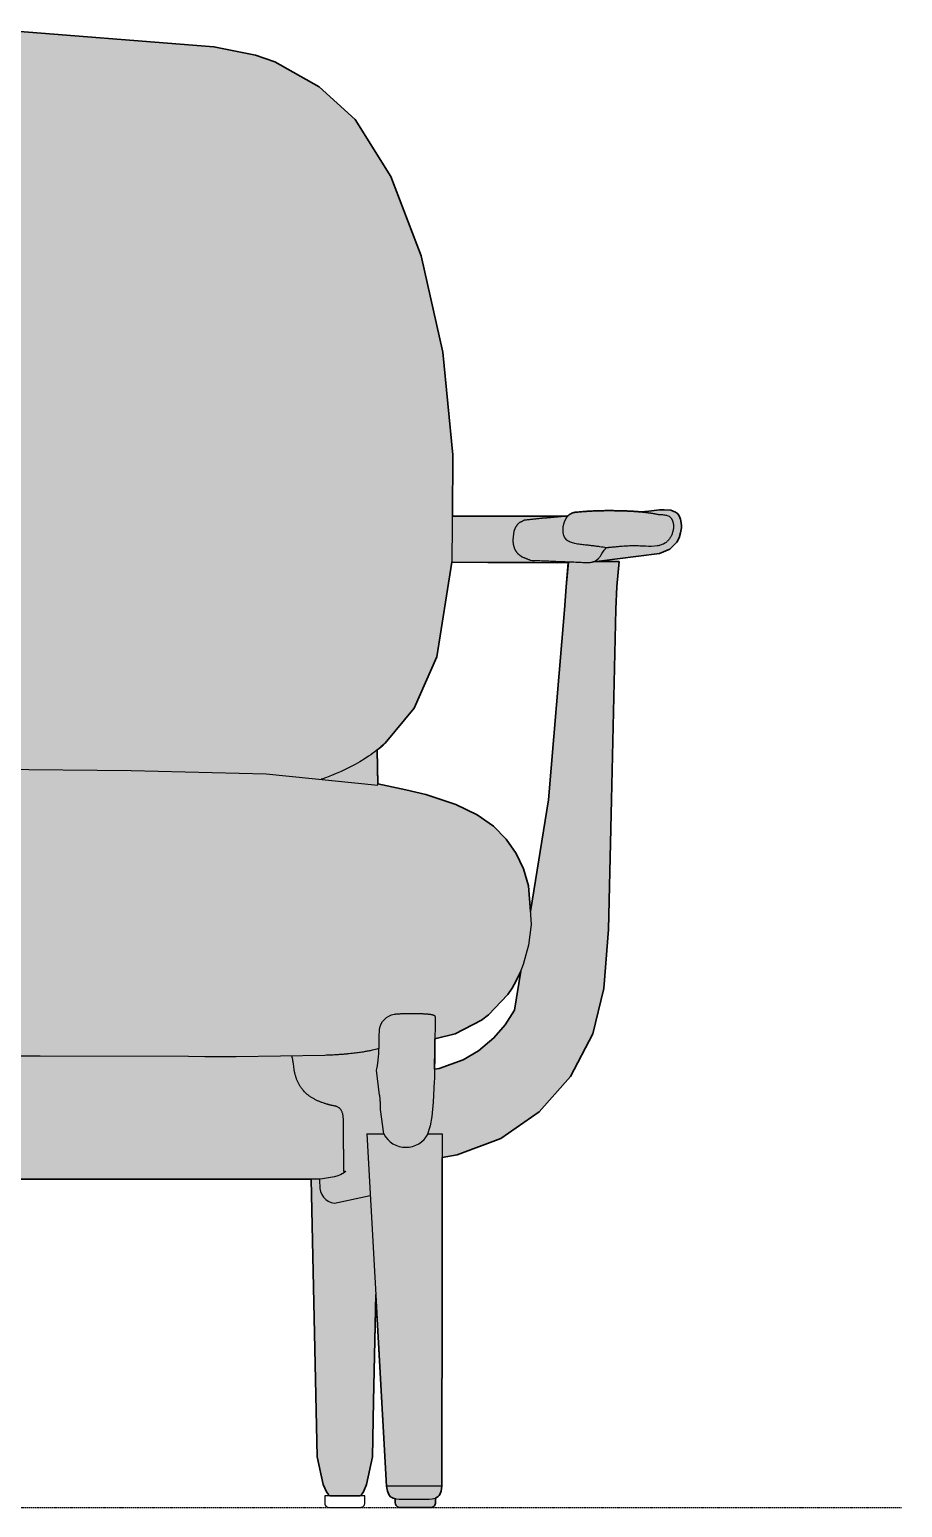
# Model space of a CAD drawing. Header units: millimetres. Extents: x 0 to 2534, y -1316 to 829.
# Drawn here: x 490 to 979, y 0 to 829 of the extents above; entities that cross this region are included whole.
import ezdxf

# ---------------------------------------------------------------- set-up
doc = ezdxf.new("R2010")
doc.units = ezdxf.units.MM
doc.linetypes.add('Dots', pattern=[1, 0, -1])
doc.layers.add('Blocks', color=7, linetype='Continuous')
doc.layers.add('Blocks$Fill', color=7, linetype='Continuous', true_color=0xffffff)
for name, color, linetype, lineweight, true_color in [('Blocks$Inner', 7, 'Continuous', 25, 0x007f00), ('Blocks$Outline', 7, 'Continuous', 35, 0xff3f3f), ('Groud', 7, 'Dots', 25, 0x243775)]:
    doc.layers.add(name, color=color, linetype=linetype, lineweight=lineweight, true_color=true_color)

# ---------------------------------------------------------------- blocks, each defined once
blk = doc.blocks.new('Fred Front')
at = {"layer": 'Blocks$Fill'}
h = blk.add_hatch(color=256, dxfattribs=at)
h.paths.add_polyline_path([(-124.25, 590.84), (-129.96, 648.33), (-142.15, 702.54), (-159.21, 747.09), (-179.12, 778.93), (-199.29, 797.28), (-224.16, 811.41), (-234.98, 815.16), (-258.33, 819.86), (-381.39, 829.49), (-504.45, 819.86), (-527.8, 815.16), (-538.63, 811.41), (-563.49, 797.28), (-583.66, 778.93), (-603.57, 747.09), (-620.64, 702.54), (-632.83, 648.33), (-638.53, 590.84), (-638.21, 556.34), (-701.71, 556.33), (-702.98, 556.47), (-703.02, 556.53), (-704.05, 557.44), (-705.17, 558.06), (-706.25, 558.39), (-706.73, 558.49), (-706.93, 558.52), (-707.21, 558.56), (-711.47, 558.95), (-715.9, 559.23), (-721.31, 559.43), (-726.33, 559.48), (-731.84, 559.41), (-739.21, 559.12), (-743.2, 558.84), (-743.71, 558.8), (-754.46, 559.83), (-756.94, 560), (-760.74, 559.73), (-763.44, 558.68), (-764.52, 557.77), (-765.01, 557.17), (-765.45, 556.47), (-765.85, 555.65), (-766.18, 554.71), (-766.45, 553.65), (-766.62, 552.47), (-766.7, 551.2), (-766.67, 549.87), (-766.25, 547), (-765.38, 544.25), (-764.1, 541.76), (-760.27, 537.9), (-754.39, 535.48), (-719.14, 530.93), (-717.42, 530.73), (-731.71, 530.84), (-730.56, 516.82), (-729.99, 504.12), (-725.76, 324.31), (-723.18, 291.34), (-717.03, 265.81), (-704.54, 241.8), (-686.84, 221.95), (-665.39, 207.09), (-640.81, 197.85), (-632.49, 196.37), (-632.31, 11.98), (-631.85, 9.07), (-631.13, 7.27), (-630.71, 6.67), (-630.22, 6.15), (-629.69, 5.73), (-628.7, 5.23), (-628.71, 2.2), (-628.62, 1.76), (-628.43, 1.29), (-628.15, 0.86), (-627.81, 0.51), (-627.43, 0.25), (-626.97, 0.07), (-626.27, -0.02), (-608.47, 0.02), (-607.74, 0.12), (-607.32, 0.32), (-606.95, 0.6), (-606.63, 0.98), (-606.38, 1.41), (-606.23, 1.83), (-606.12, 2.6), (-606.17, 4.86), (-606.17, 4.86), (-606.17, 4.86), (-606.17, 4.86), (-606.17, 4.86), (-606.17, 4.86), (-606.17, 4.86), (-606.17, 4.86), (-606.17, 4.86), (-606.17, 4.86), (-606.17, 4.86), (-606.17, 4.86), (-606.17, 4.86), (-606.17, 4.86), (-606.17, 4.86), (-606.17, 4.86), (-606.17, 4.86), (-606.17, 4.86), (-606.17, 4.86), (-606.17, 4.86), (-606.17, 4.86), (-606.17, 4.86), (-606.17, 4.86), (-606.17, 4.86), (-606.17, 4.86), (-606.17, 4.86), (-606.17, 4.86), (-606.17, 4.86), (-606.17, 4.86), (-606.17, 4.86), (-606.17, 4.86), (-606.17, 4.86), (-606.17, 4.86), (-606.17, 4.86), (-606.17, 4.86), (-606.17, 4.86), (-606.17, 4.86), (-606.17, 4.86), (-606.17, 4.86), (-606.17, 4.86), (-606.17, 4.86), (-606.17, 4.86), (-606.17, 4.86), (-606.17, 4.86), (-606.17, 4.86), (-606.17, 4.86), (-606.17, 4.86), (-606.17, 4.86), (-606.17, 4.86), (-606.18, 4.86), (-606.18, 4.86), (-606.18, 4.86), (-606.18, 4.86), (-606.19, 4.87), (-606.19, 4.87), (-606.21, 4.87), (-606.24, 4.87), (-606.29, 4.87), (-604.98, 5.2), (-603.92, 5.73), (-603.39, 6.15), (-602.89, 6.67), (-602.47, 7.27), (-601.75, 9.07), (-601.29, 11.98), (-595.25, 119.21), (-593.44, 28.3), (-590.02, 12.94), (-588.24, 8.76), (-587.32, 7.37), (-586.41, 6.48), (-584.2, 6.48), (-579.5, 6.48), (-569.38, 6.48), (-568.45, 7.36), (-567.52, 8.74), (-565.75, 12.84), (-562.35, 28.34), (-558.97, 184.23), (-203.82, 184.23), (-200.43, 28.34), (-197.03, 12.84), (-195.26, 8.74), (-194.33, 7.36), (-193.41, 6.48), (-178.58, 6.48), (-176.37, 6.48), (-175.46, 7.37), (-174.54, 8.76), (-172.76, 12.94), (-169.34, 28.3), (-168.83, 59.68), (-167.53, 119.19), (-161.49, 11.98), (-161.03, 9.06), (-160.31, 7.27), (-159.89, 6.67), (-159.4, 6.15), (-158.86, 5.72), (-157.8, 5.19), (-156.51, 4.87), (-156.57, 4.87), (-156.59, 4.87), (-156.6, 4.87), (-156.6, 4.86), (-156.6, 4.86), (-156.61, 4.86), (-156.61, 4.86), (-156.61, 4.86), (-156.61, 4.86), (-156.61, 4.86), (-156.61, 4.86), (-156.61, 4.86), (-156.61, 4.86), (-156.61, 4.86), (-156.61, 4.86), (-156.61, 4.86), (-156.61, 4.86), (-156.61, 4.86), (-156.61, 4.86), (-156.61, 4.86), (-156.61, 4.86), (-156.61, 4.86), (-156.61, 4.86), (-156.61, 4.86), (-156.61, 4.86), (-156.61, 4.86), (-156.61, 4.86), (-156.61, 4.86), (-156.61, 4.86), (-156.61, 4.86), (-156.61, 4.86), (-156.61, 4.86), (-156.61, 4.86), (-156.61, 4.86), (-156.61, 4.86), (-156.61, 4.86), (-156.61, 4.86), (-156.61, 4.86), (-156.61, 4.86), (-156.61, 4.86), (-156.61, 4.86), (-156.61, 4.86), (-156.61, 4.86), (-156.61, 4.86), (-156.61, 4.86), (-156.61, 4.86), (-156.61, 4.86), (-156.61, 4.86), (-156.61, 4.86), (-156.61, 4.86), (-156.61, 4.86), (-156.61, 4.86), (-156.61, 4.86), (-156.61, 4.86), (-156.61, 4.86), (-156.61, 4.86), (-156.67, 2.6), (-156.56, 1.83), (-156.4, 1.41), (-156.15, 0.98), (-155.83, 0.6), (-155.46, 0.32), (-155.04, 0.12), (-154.31, 0.02), (-136.51, -0.02), (-135.81, 0.07), (-135.35, 0.25), (-134.97, 0.51), (-134.63, 0.86), (-134.35, 1.29), (-134.16, 1.76), (-134.07, 2.2), (-134.06, 3.78), (-134.08, 5.23), (-133.09, 5.73), (-132.56, 6.15), (-132.07, 6.67), (-131.65, 7.27), (-130.93, 9.06), (-130.47, 11.98), (-130.3, 196.37), (-121.98, 197.85), (-97.39, 207.09), (-75.94, 221.95), (-58.24, 241.8), (-45.75, 265.81), (-39.6, 291.34), (-37.03, 324.31), (-35.3, 397.17), (-32.23, 516.82), (-31.07, 530.84), (-45.36, 530.73), (-8.39, 535.48), (-2.51, 537.9), (1.32, 541.76), (2.6, 544.25), (3.47, 547), (3.89, 549.87), (3.92, 551.2), (3.84, 552.47), (3.66, 553.65), (3.4, 554.71), (3.07, 555.65), (2.67, 556.47), (2.22, 557.17), (1.74, 557.77), (0.66, 558.68), (-2.04, 559.73), (-5.84, 560), (-8.33, 559.83), (-14.31, 559.17), (-19.07, 558.8), (-19.58, 558.84), (-25.59, 559.23), (-31.88, 559.43), (-41.47, 559.43), (-46.88, 559.23), (-51.31, 558.95), (-55.58, 558.56), (-55.6, 558.56), (-56.06, 558.49), (-56.53, 558.39), (-57.61, 558.06), (-58.74, 557.44), (-59.76, 556.53), (-59.85, 556.41), (-60.75, 556.33), (-124.58, 556.34)], flags=0)
h.paths.add_polyline_path([(-162.23, 428.99), (-145.97, 448.6), (-133.32, 477.42), (-124.94, 530.56), (-65.54, 530.19), (-59.56, 530.42), (-70.71, 397.22), (-80.85, 334.44), (-81.86, 348.8), (-84.63, 358.36), (-88.78, 367.11), (-94.36, 375.1), (-101.54, 382.33), (-110.71, 388.81), (-122.72, 394.6), (-139.56, 400.09), (-150.79, 402.83), (-166.37, 406.12), (-166.75, 425.16), (-164.57, 426.94), (-162.45, 428.79)], flags=0)
h.paths.add_polyline_path([(-86.25, 301.05), (-89.78, 279.18), (-94.97, 270.87), (-101.35, 263.65), (-110.02, 256.29), (-118.47, 251.23), (-132.07, 246.35), (-134.6, 245.93), (-134.39, 263.08), (-123.07, 265.84), (-108.2, 273.55), (-104.27, 276.51), (-93.54, 287.89), (-91.13, 291.48), (-88.84, 295.47), (-86.69, 299.92)], flags=0)
h.paths.add_polyline_path([(-654.57, 273.54), (-639.71, 265.84), (-628.39, 263.08), (-628.18, 245.93), (-630.71, 246.35), (-644.32, 251.23), (-652.76, 256.29), (-661.43, 263.65), (-667.81, 270.87), (-673.01, 279.18), (-676.53, 301.05), (-676.09, 299.92), (-673.95, 295.47), (-671.66, 291.48), (-669.24, 287.89), (-658.51, 276.51)], flags=0)
h.paths.add_polyline_path([(-637.84, 530.57), (-629.46, 477.42), (-616.81, 448.6), (-600.56, 428.99), (-600.34, 428.79), (-598.22, 426.94), (-596.03, 425.16), (-596.41, 406.12), (-623.22, 400.09), (-640.06, 394.6), (-652.07, 388.81), (-661.24, 382.33), (-668.42, 375.1), (-674.01, 367.11), (-678.15, 358.36), (-680.93, 348.8), (-681.93, 334.44), (-692.07, 397.22), (-701.09, 503.86), (-703.22, 530.42), (-697.24, 530.19), (-684.53, 530.29)], flags=0)
at = {"layer": 'Blocks$Inner'}
for p, q in [((-124.25, 590.84), (-124.81, 531.4)), ((-124.81, 531.4), (-133.32, 477.42)), ((-133.32, 477.42), (-145.97, 448.6)), ((-145.97, 448.6), (-162.24, 428.97)), ((-166.36, 405.49), (-166.75, 425.16)), ((-163.1, 209.66), (-164.83, 223.42)), ((-130.28, 209.66), (-130.47, 11.98))]:
    blk.add_line(p, q, dxfattribs=at)
for points in [[(-638.53, 590.84), (-632.83, 648.33), (-620.64, 702.54), (-603.57, 747.09), (-583.66, 778.93), (-563.49, 797.28), (-538.63, 811.41), (-527.8, 815.16), (-504.45, 819.86), (-381.39, 829.49), (-258.33, 819.86), (-234.98, 815.16), (-224.16, 811.41), (-199.29, 797.28), (-179.12, 778.93), (-159.21, 747.09), (-142.15, 702.54), (-129.96, 648.33), (-124.25, 590.84)], [(-45.91, 530.67), (-43.64, 530.93), (-8.39, 535.48), (-2.51, 537.9), (1.32, 541.76), (2.6, 544.25), (3.47, 547), (3.89, 549.87), (3.92, 551.2), (3.84, 552.47), (3.66, 553.65), (3.4, 554.71), (3.07, 555.65), (2.67, 556.47), (2.22, 557.17), (1.74, 557.77), (0.66, 558.68), (-2.04, 559.73), (-5.84, 560), (-8.33, 559.83), (-14.31, 559.17), (-19.07, 558.8)], [(-130.3, 196.37), (-121.98, 197.85), (-97.39, 207.09), (-75.94, 221.95), (-58.24, 241.8), (-45.75, 265.81), (-39.6, 291.34), (-37.03, 324.31), (-35.3, 397.17), (-32.79, 504.12), (-32.23, 516.82), (-31.07, 530.84)], [(-59.56, 530.42), (-65.54, 530.19), (-78.26, 530.29), (-91.33, 530.35), (-104.77, 530.41), (-124.94, 530.56)], [(-59.53, 530.76), (-60.73, 516.61), (-61.69, 503.86), (-70.71, 397.22), (-80.85, 334.44)], [(-31.07, 530.84), (-31.71, 530.84), (-33.84, 530.84), (-37.23, 530.84), (-41.77, 530.84), (-45.74, 530.72)], [(-596.42, 405.44), (-533.68, 411.81), (-457.95, 413.67), (-381.39, 414.29), (-304.83, 413.67), (-229.1, 411.81), (-166.36, 405.44)], [(-166.37, 406.12), (-150.79, 402.83), (-139.56, 400.09), (-122.72, 394.6), (-110.71, 388.81), (-101.54, 382.33), (-94.36, 375.1), (-88.78, 367.11), (-84.63, 358.36), (-81.86, 348.8), (-80.35, 327.24), (-81.83, 315.65), (-84.78, 304.81), (-86.69, 299.92), (-88.84, 295.47), (-91.13, 291.48), (-93.54, 287.89), (-104.27, 276.51), (-108.2, 273.55)], [(-86.25, 301.05), (-89.78, 279.18), (-94.97, 270.87), (-101.35, 263.65), (-110.02, 256.29), (-118.47, 251.23), (-132.07, 246.35), (-134.6, 245.93)], [(-134.33, 275.41), (-134.41, 257.84), (-134.69, 240.4), (-134.72, 239.3), (-135.3, 227.54), (-136.13, 219.32), (-137.03, 214.11), (-138.65, 208.96)], [(-165.5, 231.45), (-167.15, 245.47), (-167, 246.08), (-166.65, 247.84), (-166.64, 247.91), (-166.2, 250.94), (-165.89, 254.69), (-165.81, 256.17), (-165.71, 258.6), (-165.64, 260.93), (-165.58, 264.08), (-165.52, 268.3)], [(-108.2, 273.55), (-123.07, 265.84), (-134.39, 263.08)], [(-196.11, 253.72), (-245.81, 252.95), (-260.66, 252.97), (-261.55, 252.97), (-263.55, 252.98), (-272.57, 253.01), (-355.81, 253.24), (-381.39, 253.21), (-406.97, 253.24), (-490.21, 253.01), (-499.23, 252.98), (-501.24, 252.97), (-502.12, 252.97), (-516.97, 252.95), (-566.68, 253.72)], [(-172.63, 209.66), (-161.49, 11.98), (-161.03, 9.06), (-160.31, 7.27), (-159.89, 6.67), (-159.4, 6.15), (-158.86, 5.72), (-157.8, 5.19), (-156.08, 4.76), (-154.35, 4.57), (-137.61, 4.57), (-135.88, 4.76), (-134.15, 5.19), (-133.09, 5.73), (-132.56, 6.15), (-132.07, 6.67), (-131.65, 7.27), (-130.93, 9.06), (-130.47, 11.98)], [(-199.18, 184.23), (-381.39, 184.23), (-563.61, 184.23)], [(-203.82, 184.24), (-200.43, 28.34)], [(-185.03, 187.92), (-187.32, 186.72), (-187.89, 186.49), (-188.79, 186.15), (-190.67, 185.52), (-197.47, 184.43), (-199.18, 184.24)], [(-190.78, 170.7), (-170.67, 174.97)], [(-176.37, 6.48), (-175.46, 7.37), (-174.54, 8.76), (-172.76, 12.94), (-169.34, 28.3), (-168.83, 59.68), (-167.52, 119.5)], [(-193.41, 6.48), (-194.33, 7.36), (-195.26, 8.74), (-197.03, 12.84), (-200.43, 28.34)], [(-196.23, 6.48), (-196.09, 1.66), (-195.87, 1.19), (-195.56, 0.77), (-195.18, 0.44), (-194.77, 0.21), (-194.33, 0.08), (-193.55, 0.01), (-176.36, 0.01), (-175.74, 0.05), (-175.19, 0.19), (-174.79, 0.4), (-174.42, 0.7), (-174.11, 1.08), (-173.86, 1.54), (-173.71, 2.03), (-173.63, 3.13), (-173.68, 6.48)], [(-156.61, 4.86), (-156.67, 2.6), (-156.56, 1.83), (-156.4, 1.41), (-156.15, 0.98), (-155.83, 0.6), (-155.46, 0.32), (-155.04, 0.12), (-154.31, 0.02), (-136.51, -0.02)], [(-136.76, -0.03), (-136.51, -0.02), (-135.81, 0.07), (-135.35, 0.25), (-134.97, 0.51), (-134.63, 0.86), (-134.35, 1.29), (-134.16, 1.76), (-134.07, 2.2), (-134.06, 3.78), (-134.08, 5.23)]]:
    blk.add_lwpolyline(points, dxfattribs=at)
at = {"layer": 'Blocks$Inner', "extrusion": (0, 0, -1)}
for centre, radius, start, end in [((155.45, 266.77), 10.19, 8.61111, 79.76734), ((185.34, 188.6), 0.737, 168.49898, 240.96189)]:
    blk.add_arc(centre, radius, start, end, dxfattribs=at)
at = {"layer": 'Blocks$Inner'}
for centre, radius, start, end in [((-150.68, 216.12), 14, 207.48536, 332.51464), ((-189.41, 180.24), 9.63, 176.67038, 261.8061)]:
    blk.add_arc(centre, radius, start, end, dxfattribs=at)
for points, knots in [([(-124.61, 556.34), (-122.32, 556.33), (-118.14, 556.33), (-111.35, 556.33), (-103.74, 556.33), (-96.89, 556.33), (-88.66, 556.33), (-66.38, 556.33), (-60.67, 556.33)], [0.07299, 0.07299, 0.07299, 0.07299, 0.0833333, 0.1041667, 0.125, 0.1458333, 0.1666667, 0.6058668, 0.6058668, 0.6058668, 0.6058668]), ([(-8.57, 557.28), (-8.27, 557.29), (-7.26, 557.29), (-5.57, 557.18), (-3.79, 556.73), (-2.59, 556.03), (-2.09, 555.58), (-1.88, 555.33)], [11.1194428, 11.1194428, 11.1194428, 11.1194428, 11.142985, 11.1985406, 11.2540961, 11.2818739, 11.3096517, 11.3096517, 11.3096517, 11.3096517]), ([(-38.29, 538.57), (-39.36, 538.79), (-41.17, 539.1), (-44.04, 539.5), (-46.41, 539.79), (-49.08, 540.09), (-52.07, 540.38), (-55.13, 540.78), (-57.92, 541.48), (-60.21, 542.63), (-62.1, 544.74), (-62.52, 547.07), (-62.47, 547.72)], [0.225, 0.225, 0.225, 0.225, 0.3916667, 0.475, 0.5583333, 0.6416667, 0.725, 0.8083333, 0.8916667, 0.975, 1.0583333, 1.1843951, 1.1843951, 1.1843951, 1.1843951]), ([(-0.85, 548.09), (-0.88, 547.96), (-1.06, 547.23), (-1.49, 545.96), (-2.3, 544.34), (-3.35, 542.86), (-5.08, 541.18), (-7.26, 540.18), (-9.02, 539.8), (-9.61, 539.71)], [21.8748048, 21.8748048, 21.8748048, 21.8748048, 21.9002051, 22.0113162, 22.1224273, 22.2335384, 22.3446496, 22.5668718, 22.6779829, 22.6779829, 22.6779829, 22.6779829]), ([(-9.61, 539.71), (-11.72, 539.36), (-15.03, 539.39), (-19.38, 539.62), (-22.67, 539.71), (-25.97, 539.62), (-28.16, 539.48), (-29.25, 539.39)], [22.677983, 22.677983, 22.677983, 22.677983, 23.011316, 23.177983, 23.34465, 23.511316, 23.677983, 23.677983, 23.677983, 23.677983]), ([(-48.33, 530.32), (-47.94, 530.34), (-46.83, 530.42), (-45.14, 530.82), (-43.38, 531.83), (-42.21, 532.95), (-41.35, 534.17), (-40.23, 536.1), (-39.13, 537.69), (-38.29, 538.57)], [0, 0, 0, 0, 0.025, 0.075, 0.125, 0.15, 0.175, 0.2, 0.225, 0.225, 0.225, 0.225]), ([(-162.23, 428.99), (-162.3, 428.93), (-165.24, 426.26), (-174.5, 419), (-186.31, 413.03), (-194.98, 409.78), (-196.25, 409.32), (-196.87, 409.1), (-197.5, 408.88), (-198.12, 408.66)], [0.4404236, 0.4404236, 0.4404236, 0.4404236, 0.4411765, 0.4705882, 0.5294118, 0.5394203, 0.5394203, 0.5394203, 0.5443377, 0.5443377, 0.5443377, 0.5443377]), ([(-157.26, 276.8), (-157.19, 276.81), (-156.93, 276.85), (-156.47, 276.91), (-155.86, 276.98), (-155.22, 277.03), (-154.55, 277.08), (-153.85, 277.11), (-153.24, 277.14), (-152.8, 277.16), (-152.54, 277.17), (-152.34, 277.18), (-152.15, 277.19), (-151.88, 277.2), (-151.39, 277.22), (-150.65, 277.24), (-149.73, 277.26), (-148.47, 277.28), (-146.85, 277.29), (-145.06, 277.27), (-143.33, 277.23), (-141.87, 277.17), (-140.76, 277.12), (-139.98, 277.07), (-139.38, 277.03), (-138.93, 276.99), (-138.61, 276.96), (-138.31, 276.94), (-137.93, 276.9), (-137.49, 276.86), (-137.01, 276.8), (-136.43, 276.72), (-135.94, 276.63), (-135.52, 276.5), (-135.24, 276.4), (-134.99, 276.28), (-134.72, 276.11), (-134.47, 275.88), (-134.37, 275.63), (-134.35, 275.47), (-134.35, 275.44)], [56.9156911, 56.9156911, 56.9156911, 56.9156911, 56.9215202, 56.9371452, 56.9527702, 56.9683952, 56.9840202, 56.9996452, 57.0152702, 57.0230827, 57.026989, 57.0308952, 57.0348015, 57.0387077, 57.0465202, 57.0621452, 57.0777702, 57.0933952, 57.1246452, 57.1558952, 57.1871452, 57.2183952, 57.2340202, 57.2496452, 57.2652702, 57.2730827, 57.2808952, 57.2887077, 57.2965202, 57.3121452, 57.3277702, 57.3433952, 57.3746452, 57.3902702, 57.4058952, 57.4215202, 57.4371452, 57.4683952, 57.4996452, 57.50715, 57.50715, 57.50715, 57.50715]), ([(-165.72, 257.64), (-166.12, 257.52), (-167.6, 257.08), (-169.91, 256.5), (-172.47, 255.98), (-174.07, 255.69), (-175.36, 255.48), (-176.74, 255.27), (-178.21, 255.07), (-179.79, 254.87), (-181.53, 254.67), (-183.38, 254.49), (-185.32, 254.32), (-187.49, 254.15), (-189.99, 253.99), (-192.89, 253.84), (-195.01, 253.76), (-196.11, 253.72)], [0.2130324, 0.2130324, 0.2130324, 0.2130324, 0.2352941, 0.2941176, 0.3235294, 0.3382353, 0.3529412, 0.3676471, 0.3823529, 0.3970588, 0.4117647, 0.4264706, 0.4411765, 0.4558824, 0.4705882, 0.4852941, 0.5, 0.5, 0.5, 0.5]), ([(-192.24, 225.62), (-192.38, 225.65), (-192.82, 225.73), (-193.39, 225.86), (-193.88, 225.99), (-194.15, 226.07), (-194.35, 226.14), (-194.55, 226.2), (-194.82, 226.29), (-195.29, 226.45), (-195.96, 226.66), (-196.77, 226.92), (-197.84, 227.28), (-198.9, 227.66), (-199.94, 228.09), (-200.7, 228.45), (-201.44, 228.83), (-202.44, 229.37), (-203.67, 230.08), (-205.08, 231.03), (-206.8, 232.44), (-208.34, 234.09), (-209.7, 235.91), (-210.6, 237.33), (-211.35, 238.82), (-211.99, 240.39), (-212.43, 241.73), (-212.75, 242.82), (-212.94, 243.49), (-213.07, 244.04), (-213.19, 244.59), (-213.36, 245.56), (-213.53, 246.97), (-213.68, 248.39), (-213.81, 249.36), (-213.9, 249.91), (-213.97, 250.32), (-214.05, 250.73), (-214.14, 251.27), (-214.3, 252.12), (-214.43, 252.83), (-214.51, 253.28)], [0.1691758, 0.1691758, 0.1691758, 0.1691758, 0.175, 0.1875, 0.19375, 0.196875, 0.2, 0.203125, 0.20625, 0.2125, 0.225, 0.2375, 0.25, 0.275, 0.2875, 0.3, 0.3125, 0.325, 0.35, 0.375, 0.4, 0.45, 0.475, 0.5, 0.525, 0.55, 0.575, 0.5875, 0.6, 0.60625, 0.6125, 0.625, 0.65, 0.675, 0.6875, 0.69375, 0.7, 0.70625, 0.7125, 0.725, 0.7458877, 0.7458877, 0.7458877, 0.7458877]), ([(-189.77, 225.07), (-189.86, 225.09), (-190.22, 225.2), (-190.89, 225.36), (-191.61, 225.5), (-192.03, 225.58), (-192.17, 225.6)], [0.13333333, 0.13333333, 0.13333333, 0.13333333, 0.1375, 0.15, 0.1625, 0.16805482, 0.16805482, 0.16805482, 0.16805482]), ([(-186.11, 220.86), (-186.17, 221.1), (-186.33, 221.6), (-186.62, 222.31), (-187, 222.97), (-187.36, 223.47), (-187.65, 223.8), (-187.82, 223.97), (-187.95, 224.1), (-188.09, 224.22), (-188.28, 224.38), (-188.65, 224.62), (-189.15, 224.86), (-189.57, 225), (-189.74, 225.06)], [0.03338737, 0.03338737, 0.03338737, 0.03338737, 0.04472753, 0.05722753, 0.06972753, 0.08222753, 0.08847753, 0.09160253, 0.09472753, 0.09785253, 0.10097753, 0.10722753, 0.11972753, 0.12753175, 0.12753175, 0.12753175, 0.12753175]), ([(-165.04, 228.32), (-165.05, 228.47), (-165.08, 228.75), (-165.14, 229.28), (-165.2, 229.88), (-165.22, 230.36), (-165.24, 230.7), (-165.25, 230.93), (-165.26, 231.11), (-165.27, 231.26), (-165.27, 231.35), (-165.28, 231.42), (-165.33, 231.44), (-165.43, 231.45), (-165.5, 231.45)], [14.9886604, 14.9886604, 14.9886604, 14.9886604, 15.0094937, 15.030327, 15.0719937, 15.1136604, 15.1344937, 15.155327, 15.1761604, 15.1969937, 15.217827, 15.2386604, 15.280327, 15.3219937, 15.3219937, 15.3219937, 15.3219937]), ([(-165, 226.34), (-165.01, 226.71), (-165, 227.23), (-165.01, 227.86), (-165.03, 228.15), (-165.04, 228.32)], [14.90707704, 14.90707704, 14.90707704, 14.90707704, 14.94874371, 14.96957704, 14.98866036, 14.98866036, 14.98866036, 14.98866036]), ([(-185.76, 218.03), (-185.77, 218.71), (-185.84, 219.55), (-185.98, 220.32), (-186.11, 220.86)], [0, 0, 0, 0, 0.025, 0.03338737, 0.03338737, 0.03338737, 0.03338737]), ([(-185.76, 201.14), (-185.76, 202.45), (-185.76, 205.03), (-185.76, 207.6), (-185.76, 218.03)], [-0.399475, -0.399475, -0.399475, -0.399475, -0.2, 0, 0, 0, 0]), ([(-172.63, 209.66), (-172.63, 209.66), (-172.5, 209.66), (-172.08, 209.66), (-171.48, 209.65), (-170.62, 209.67), (-169.72, 209.68), (-168.45, 209.62), (-166.84, 209.57), (-165.05, 209.6), (-163.76, 209.63), (-163.1, 209.66)], [0.3597564, 0.3597564, 0.3597564, 0.3597564, 0.444443, 0.5555541, 0.6666652, 0.7222207, 0.7777763, 0.8333318, 0.8888874, 0.944443, 0.9999985, 0.9999985, 0.9999985, 0.9999985]), ([(-138.26, 209.66), (-137.33, 209.66), (-135.58, 209.66), (-133.46, 209.67), (-131.91, 209.66), (-130.94, 209.66), (-130.61, 209.66), (-130.49, 209.66)], [30.5570991, 30.5570991, 30.5570991, 30.5570991, 30.6570991, 30.7570991, 30.8570991, 30.9570991, 31.0570908, 31.0570908, 31.0570908, 31.0570908]), ([(-130.49, 209.66), (-130.38, 209.66), (-130.3, 209.67), (-130.29, 209.67), (-130.29, 209.66)], [31.0570908, 31.0570908, 31.0570908, 31.0570908, 31.1570908, 31.204088, 31.204088, 31.204088, 31.204088]), ([(-185.76, 197.11), (-185.76, 196.44), (-185.76, 195.05), (-185.76, 193.61), (-185.76, 192.88)], [0.6007751, 0.6007751, 0.6007751, 0.6007751, 0.7, 0.7995948, 0.7995948, 0.7995948, 0.7995948]), ([(-185.76, 192.87), (-185.76, 192.5), (-185.76, 191.77), (-185.76, 190.31), (-185.76, 189.3), (-185.76, 188.7)], [0.8, 0.8, 0.8, 0.8, 0.85, 0.9, 1, 1, 1, 1]), ([(-199.18, 184.24), (-199.15, 183.12), (-199.1, 181.96), (-199.03, 180.88), (-199.03, 180.8)], [17.73733149, 17.73733149, 17.73733149, 17.73733149, 17.75197109, 17.75313721, 17.75313721, 17.75313721, 17.75313721]), ([(-185.76, 188.7), (-185.72, 188.72), (-185.62, 188.72), (-185.4, 188.68), (-185.18, 188.68), (-184.92, 188.69), (-184.72, 188.72), (-184.61, 188.75)], [1, 1, 1, 1, 1.1875, 1.35, 1.5, 1.7, 2, 2, 2, 2]), ([(-156.24, 11.98), (-157.67, 11.98), (-159.38, 11.98), (-160.71, 11.98), (-161.23, 11.98), (-161.45, 11.98), (-161.49, 11.98), (-161.49, 11.98)], [1.3333333, 1.3333333, 1.3333333, 1.3333333, 1.4444444, 1.5, 1.5555555, 1.6111111, 1.6547995, 1.6547995, 1.6547995, 1.6547995]), ([(-139.19, 11.98), (-141.03, 11.98), (-145.09, 11.98), (-150.26, 11.98), (-153.01, 11.98), (-153.87, 11.98)], [1, 1, 1, 1, 1.1111111, 1.2222222, 1.2777778, 1.2777778, 1.2777778, 1.2777778]), ([(-131.6, 11.98), (-131.94, 11.98), (-132.79, 11.98), (-133.85, 11.98), (-134.54, 11.98)], [197.3386976, 197.3386976, 197.3386976, 197.3386976, 197.4636976, 197.5886976, 197.5886976, 197.5886976, 197.5886976]), ([(-130.47, 11.98), (-130.47, 11.98), (-130.49, 11.98), (-130.74, 11.98), (-131.26, 11.98), (-131.6, 11.98)], [197.0402517, 197.0402517, 197.0402517, 197.0402517, 197.0886977, 197.2136977, 197.3386976, 197.3386976, 197.3386976, 197.3386976]), ([(-188.29, 6.48), (-189.59, 6.48), (-191.55, 6.48), (-193.55, 6.48), (-195.01, 6.48), (-195.96, 6.48), (-196.13, 6.48), (-196.19, 6.48)], [2, 2, 2, 2, 2.25, 2.375, 2.5, 2.75, 3, 3, 3, 3]), ([(-178.58, 6.48), (-179.98, 6.48), (-182.41, 6.48), (-185.84, 6.48), (-187.48, 6.48), (-188.29, 6.48)], [1, 1, 1, 1, 1.5, 1.75, 2, 2, 2, 2]), ([(-173.69, 6.48), (-173.71, 6.48), (-173.86, 6.48), (-174.5, 6.48), (-175.39, 6.48), (-176.56, 6.48), (-177.71, 6.48), (-178.58, 6.48)], [0.6, 0.6, 0.6, 0.6, 0.7, 0.8, 0.85, 0.9, 1, 1, 1, 1])]:
    blk.add_open_spline(points, degree=3, knots=knots, dxfattribs=at)
for points, degree in [([(-64.88, 555.96), (-70.36, 555.43)], 1), ([(-63.87, 556.06), (-64.88, 555.96)], 1), ([(-63.15, 556.12), (-63.87, 556.06)], 1), ([(-62.68, 556.16), (-63.15, 556.12)], 1), ([(-59.85, 556.41), (-62.68, 556.16)], 1), ([(-60.68, 555.3), (-59.76, 556.53)], 1), ([(-59.76, 556.53), (-58.74, 557.44)], 1), ([(-58.74, 557.44), (-57.61, 558.06)], 1), ([(-57.61, 558.06), (-56.53, 558.39)], 1), ([(-56.53, 558.39), (-56.06, 558.49)], 1), ([(-56.06, 558.49), (-55.85, 558.52)], 1), ([(-55.85, 558.52), (-55.76, 558.53)], 1), ([(-55.76, 558.53), (-55.67, 558.55)], 1), ([(-55.67, 558.55), (-55.6, 558.56)], 1), ([(-55.6, 558.56), (-55.58, 558.56)], 1), ([(-55.58, 558.56), (-51.31, 558.95)], 1), ([(-51.31, 558.95), (-46.88, 559.23)], 1), ([(-46.88, 559.23), (-41.47, 559.43)], 1), ([(-41.47, 559.43), (-36.45, 559.48)], 1), ([(-36.45, 559.48), (-31.88, 559.43)], 1), ([(-31.88, 559.43), (-30.94, 559.41)], 1), ([(-30.94, 559.41), (-27.64, 559.31)], 1), ([(-27.64, 559.31), (-26.8, 559.28)], 1), ([(-26.8, 559.28), (-25.59, 559.23)], 1), ([(-25.59, 559.23), (-23.57, 559.12)], 1), ([(-23.57, 559.12), (-22.57, 559.06)], 1), ([(-22.57, 559.06), (-21.57, 559)], 1), ([(-21.57, 559), (-20.57, 558.92)], 1), ([(-20.57, 558.92), (-19.58, 558.84)], 1), ([(-19.58, 558.84), (-18.68, 558.76)], 1), ([(-18.68, 558.76), (-17.79, 558.68)], 1), ([(-17.79, 558.68), (-16.92, 558.59)], 1), ([(-16.92, 558.59), (-16.06, 558.49)], 1), ([(-16.06, 558.49), (-15.22, 558.39)], 1), ([(-15.22, 558.39), (-14.39, 558.29)], 1), ([(-14.39, 558.29), (-12.79, 558.06)], 1), ([(-12.79, 558.06), (-8.57, 557.28)], 1), ([(-90.11, 547.84), (-90.72, 542.78)], 1), ([(-89.28, 549.94), (-90.11, 547.84)], 1), ([(-88.24, 551.53), (-89.28, 549.94)], 1), ([(-87.07, 552.64), (-88.24, 551.53)], 1), ([(-84.27, 554.04), (-87.07, 552.64)], 1), ([(-75.06, 555.09), (-84.27, 554.04)], 1), ([(-70.36, 555.43), (-75.06, 555.09)], 1), ([(-62.47, 549.32), (-62.36, 550.67)], 1), ([(-62.47, 547.72), (-62.47, 549.32)], 1), ([(-62.36, 550.67), (-61.73, 553.11)], 1), ([(-61.73, 553.11), (-60.68, 555.3)], 1), ([(-0.52, 550.57), (-0.53, 550.29)], 1), ([(-0.52, 551.25), (-0.51, 551.02)], 1), ([(-0.51, 550.75), (-0.52, 550.57)], 1), ([(-0.51, 551.02), (-0.51, 550.75)], 1), ([(-90.72, 542.78), (-90.43, 540.34)], 1), ([(-90.43, 540.34), (-89.75, 538.11)], 1), ([(-29.25, 539.39), (-30.02, 539.33), (-31.54, 539.2), (-33.8, 538.98), (-35.28, 538.83), (-36.02, 538.77)], 3), ([(-89.75, 538.11), (-89.29, 537.16)], 1), ([(-89.29, 537.16), (-87.96, 535.39)], 1), ([(-87.96, 535.39), (-85.64, 533.58)], 1), ([(-85.64, 533.58), (-80.66, 531.6)], 1), ([(-80.66, 531.6), (-48.33, 530.32)], 1), ([(-36.02, 538.77), (-38.29, 538.57)], 1), ([(-164.83, 223.42), (-164.84, 223.52), (-164.85, 223.72), (-164.88, 224.02), (-164.9, 224.31), (-164.92, 224.51), (-165, 226.34)], 3), ([(-172.61, 209.66), (-172.62, 209.66), (-172.63, 209.66), (-172.63, 209.66)], 3), ([(-130.3, 209.66), (-130.29, 209.66), (-130.28, 209.66), (-130.28, 209.66)], 3), ([(-185.76, 201.13), (-185.76, 200.48), (-185.76, 199.15), (-185.76, 197.81), (-185.76, 197.13)], 3), ([(-184.98, 187.96), (-185, 187.95), (-185.01, 187.93), (-185.03, 187.92)], 3), ([(-161.49, 11.98), (-161.49, 11.98), (-161.49, 11.98), (-161.48, 11.98)], 3), ([(-153.87, 11.98), (-154.72, 11.98), (-155.52, 11.98), (-156.24, 11.98)], 3), ([(-136.68, 11.98), (-137.46, 11.98), (-138.3, 11.98), (-139.19, 11.98)], 3), ([(-134.54, 11.98), (-135.18, 11.98), (-135.95, 11.98), (-136.76, 11.98)], 3), ([(-196.19, 6.48), (-196.21, 6.48), (-196.22, 6.48), (-196.23, 6.48)], 3)]:
    blk.add_open_spline(points, degree=degree, dxfattribs=at)
for points, weights in [([(-1.88, 555.33), (-0.7, 553.46), (-0.52, 551.25)], [1, 0.971199370036, 1]), ([(-0.53, 550.29), (-0.54, 549.17), (-0.85, 548.09)], [1, 0.991431599674, 1])]:
    blk.add_rational_spline(points, weights, degree=2, dxfattribs=at)
at = {"layer": 'Blocks$Outline'}
for points in [[(-124.25, 590.84), (-129.96, 648.33), (-142.15, 702.54), (-159.21, 747.09), (-179.12, 778.93), (-199.29, 797.28), (-224.16, 811.41), (-234.98, 815.16), (-258.33, 819.86), (-381.39, 829.49), (-504.45, 819.86), (-527.8, 815.16), (-538.63, 811.41), (-563.49, 797.28), (-583.66, 778.93), (-603.57, 747.09), (-620.64, 702.54), (-632.83, 648.33), (-638.53, 590.84)], [(-124.58, 556.34), (-124.25, 590.84)], [(-45.36, 530.73), (-43.64, 530.93), (-8.39, 535.48), (-2.51, 537.9), (1.32, 541.76), (2.6, 544.25), (3.47, 547), (3.89, 549.87), (3.92, 551.2), (3.84, 552.47), (3.66, 553.65), (3.4, 554.71), (3.07, 555.65), (2.67, 556.47), (2.22, 557.17), (1.74, 557.77), (0.66, 558.68), (-2.04, 559.73), (-5.84, 560), (-8.33, 559.83), (-14.31, 559.17), (-19.07, 558.8)], [(-162.23, 428.99), (-145.97, 448.6), (-133.32, 477.42), (-124.94, 530.56)], [(-130.3, 196.37), (-121.98, 197.85), (-97.39, 207.09), (-75.94, 221.95), (-58.24, 241.8), (-45.75, 265.81), (-39.6, 291.34), (-37.03, 324.31), (-35.3, 397.17), (-32.79, 504.12), (-32.23, 516.82), (-31.07, 530.84)], [(-124.94, 530.56), (-104.77, 530.41), (-91.33, 530.35), (-78.26, 530.29), (-65.54, 530.19), (-59.56, 530.42)], [(-59.56, 530.42), (-60.73, 516.61), (-61.69, 503.86), (-70.71, 397.22), (-80.85, 334.44)], [(-31.07, 530.84), (-31.71, 530.84), (-33.84, 530.84), (-37.23, 530.84), (-41.77, 530.84), (-45.36, 530.73)], [(-166.37, 406.12), (-166.75, 425.16)], [(-80.85, 334.44), (-81.86, 348.8), (-84.63, 358.36), (-88.78, 367.11), (-94.36, 375.1), (-101.54, 382.33), (-110.71, 388.81), (-122.72, 394.6), (-139.56, 400.09), (-150.79, 402.83), (-166.37, 406.12)], [(-86.25, 301.05), (-89.78, 279.18), (-94.97, 270.87), (-101.35, 263.65), (-110.02, 256.29), (-118.47, 251.23), (-132.07, 246.35), (-134.6, 245.93)], [(-108.2, 273.55), (-104.27, 276.51), (-93.54, 287.89), (-91.13, 291.48), (-88.84, 295.47), (-86.69, 299.92), (-86.25, 301.05)], [(-134.39, 263.08), (-123.07, 265.84), (-108.2, 273.55)], [(-134.6, 245.93), (-134.41, 257.84), (-134.39, 263.08)], [(-558.97, 184.23), (-381.39, 184.23), (-203.82, 184.23)], [(-203.82, 184.23), (-200.43, 28.34)], [(-176.37, 6.48), (-175.46, 7.37), (-174.54, 8.76), (-172.76, 12.94), (-169.34, 28.3), (-168.83, 59.68), (-167.53, 119.19)], [(-167.53, 119.19), (-161.49, 11.98), (-161.03, 9.06), (-160.31, 7.27), (-159.89, 6.67), (-159.4, 6.15), (-158.86, 5.72), (-157.8, 5.19), (-156.51, 4.87)], [(-200.43, 28.34), (-197.03, 12.84), (-195.26, 8.74), (-194.33, 7.36), (-193.41, 6.48)], [(-134.08, 5.23), (-133.09, 5.73), (-132.56, 6.15), (-132.07, 6.67), (-131.65, 7.27), (-130.93, 9.06), (-130.47, 11.98)], [(-156.61, 4.86), (-156.67, 2.6), (-156.56, 1.83), (-156.4, 1.41), (-156.15, 0.98), (-155.83, 0.6), (-155.46, 0.32), (-155.04, 0.12), (-154.31, 0.02), (-136.51, -0.02)], [(-136.51, -0.02), (-135.81, 0.07), (-135.35, 0.25), (-134.97, 0.51), (-134.63, 0.86), (-134.35, 1.29), (-134.16, 1.76), (-134.07, 2.2), (-134.06, 3.78), (-134.08, 5.23)]]:
    blk.add_lwpolyline(points, dxfattribs=at)
for points, knots in [([(-60.75, 556.33), (-66.59, 556.33), (-88.69, 556.33), (-96.89, 556.33), (-103.74, 556.33), (-111.35, 556.33), (-118.14, 556.33), (-122.3, 556.33), (-124.58, 556.34)], [-0.6037782, -0.6037782, -0.6037782, -0.6037782, -0.1666667, -0.1458333, -0.125, -0.1041667, -0.0833333, -0.0730497, -0.0730497, -0.0730497, -0.0730497]), ([(-19.58, 558.84), (-19.91, 558.87), (-20.24, 558.9), (-20.57, 558.92), (-20.91, 558.95), (-21.24, 558.97), (-21.57, 559), (-21.9, 559.02), (-22.24, 559.04), (-22.57, 559.06), (-22.9, 559.08), (-23.24, 559.1), (-23.57, 559.12), (-24.25, 559.16), (-24.92, 559.19), (-25.59, 559.23), (-25.99, 559.25), (-26.4, 559.26), (-26.8, 559.28), (-27.08, 559.29), (-27.36, 559.3), (-27.64, 559.31), (-28.74, 559.35), (-29.84, 559.38), (-30.94, 559.41), (-31.25, 559.42), (-31.57, 559.43), (-31.88, 559.43), (-33.4, 559.45), (-34.93, 559.46), (-36.45, 559.48), (-38.12, 559.46), (-39.8, 559.44), (-41.47, 559.43), (-43.27, 559.36), (-45.07, 559.3), (-46.88, 559.23), (-48.35, 559.14), (-49.83, 559.04), (-51.31, 558.95), (-52.73, 558.82), (-54.15, 558.69), (-55.58, 558.56), (-55.59, 558.56), (-55.59, 558.56), (-55.6, 558.56), (-55.63, 558.55), (-55.65, 558.55), (-55.67, 558.55), (-55.7, 558.54), (-55.73, 558.54), (-55.76, 558.53), (-55.79, 558.53), (-55.82, 558.53), (-55.85, 558.52), (-55.92, 558.51), (-55.99, 558.5), (-56.06, 558.49), (-56.21, 558.46), (-56.37, 558.43), (-56.53, 558.39), (-56.89, 558.28), (-57.25, 558.17), (-57.61, 558.06), (-57.98, 557.85), (-58.36, 557.65), (-58.74, 557.44), (-59.08, 557.14), (-59.42, 556.83), (-59.76, 556.53), (-59.79, 556.49), (-59.82, 556.45), (-59.85, 556.41)], [-44.504265, -44.504265, -44.504265, -44.504265, -43.505588, -43.505588, -43.505588, -42.506344, -42.506344, -42.506344, -41.505285, -41.505285, -41.505285, -40.501153, -40.501153, -40.501153, -38.478597, -38.478597, -38.478597, -37.269845, -37.269845, -37.269845, -36.428748, -36.428748, -36.428748, -33.126965, -33.126965, -33.126965, -32.187135, -32.187135, -32.187135, -27.617815, -27.617815, -27.617815, -22.597804, -22.597804, -22.597804, -17.184395, -17.184395, -17.184395, -16.184395, -16.184395, -16.184395, -15.184395, -15.184395, -15.184395, -14.184395, -14.184395, -14.184395, -13.184395, -13.184395, -13.184395, -12.184395, -12.184395, -12.184395, -11.184395, -11.184395, -11.184395, -10.184395, -10.184395, -10.184395, -9.184395, -9.184395, -9.184395, -8.184395, -8.184395, -8.184395, -7.184395, -7.184395, -7.184395, -6.184395, -6.184395, -6.184395, -6.090521, -6.090521, -6.090521, -6.090521]), ([(-166.75, 425.16), (-165.27, 426.33), (-163.76, 427.6), (-162.3, 428.93), (-162.23, 428.99)], [-0.45543188, -0.45543188, -0.45543188, -0.45543188, -0.44117647, -0.44042362, -0.44042362, -0.44042362, -0.44042362]), ([(-193.41, 6.48), (-192.99, 6.48), (-191.52, 6.48), (-189.59, 6.48), (-188.29, 6.48), (-187.48, 6.48), (-185.84, 6.48), (-182.41, 6.48), (-179.98, 6.48), (-178.58, 6.48), (-177.75, 6.48), (-177, 6.48), (-176.37, 6.48)], [-2.367768, -2.367768, -2.367768, -2.367768, -2.25, -2, -2, -2, -1.75, -1.5, -1, -1, -1, -0.90394, -0.90394, -0.90394, -0.90394]), ([(-156.51, 4.87), (-156.54, 4.87), (-156.56, 4.87), (-156.57, 4.87), (-156.6, 4.87), (-156.61, 4.86), (-156.61, 4.86)], [-1.0702008, -1.0702008, -1.0702008, -1.0702008, -1, -1, -1, -0.8885901, -0.8885901, -0.8885901, -0.8885901])]:
    blk.add_open_spline(points, degree=3, knots=knots, dxfattribs=at)
for points in [[(-59.85, 556.41), (-60.15, 556.39), (-60.45, 556.36), (-60.75, 556.33)], [(-19.07, 558.8), (-19.24, 558.81), (-19.41, 558.83), (-19.58, 558.84)], [(-130.47, 11.98), (-130.41, 73.44), (-130.35, 134.9), (-130.3, 196.37)]]:
    blk.add_open_spline(points, degree=3, dxfattribs=at)

msp = doc.modelspace()

# ---------------------------------------------------------------- linework, layer by layer
at = {"layer": 'Groud'}
msp.add_lwpolyline([(0, 0), (979.43, 0)], dxfattribs=at)

# ---------------------------------------------------------------- block references
at = {"layer": 'Blocks'}
msp.add_blockref('Fred Front', (851.52, 0), dxfattribs=at)

doc.saveas('drawing.dxf')
